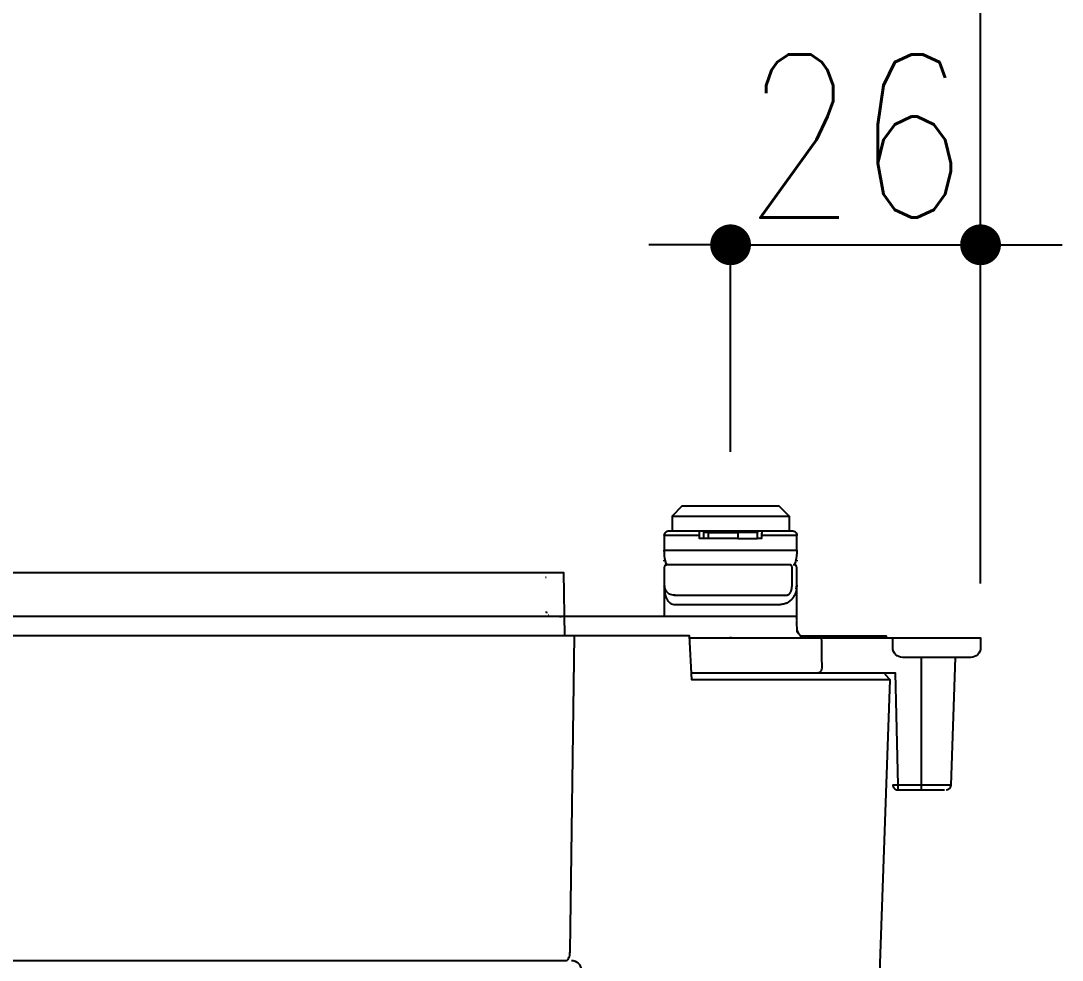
# Model space of a CAD drawing. Header units: millimetres. Extents: x 14 to 828, y 15 to 581.
# Drawn here: x 211.87 to 231.01, y 381.59 to 398.86 of the extents above; entities that cross this region are included whole.
import ezdxf

# ---------------------------------------------------------------- set-up
doc = ezdxf.new("R2010")
doc.units = ezdxf.units.MM
doc.header["$LTSCALE"] = 0.2
doc.layers.get('Defpoints').update_dxf_attribs({"color": 5})
doc.layers.add('1_シンボル', color=2, linetype='Continuous')
doc.layers.add('1_寸法', color=7, linetype='Continuous')
doc.styles.add('Dim', font='simplex.shx', dxfattribs={"width": 0.8, "bigfont": 'extfont2.shx'})
doc.dimstyles.new('1-1', dxfattribs={"dimtxt": 3, "dimasz": 0.75, "dimexe": 0, "dimexo": 1, "dimgap": 0.5, "dimtad": 1, "dimdec": 0, "dimtxsty": 'Dim', "dimblk": 'DOT', "dimcen": 2.5, "dimadec": 0, "dimazin": 0, "dimtfac": 1, "dimtdec": 0, "dimtix": 1, "dimtmove": 2, "dimatfit": 3, "dimldrblk": '引出', "dimfxl": 1, "dimlwd": -1, "dimlwe": -1, "dimarcsym": 0})

# ---------------------------------------------------------------- blocks, each defined once
blk = doc.blocks.new('_Dot')
at = {"color": 0, "linetype": 'ByBlock', "lineweight": -2}
blk.add_line((-0.5, 0), (-1, 0), dxfattribs=at)
at = {"color": 0, "linetype": 'ByBlock', "const_width": 0.5}
blk.add_lwpolyline([(-0.25, 0, 1), (0.25, 0, 1)], format="xyb", close=True, dxfattribs=at)
blk = doc.blocks.new('*D18')
at = {"layer": '1_寸法', "color": 0, "transparency": 16777216}
for p, q in [((188.055, 387.549), (188.055, 400.142)), ((188.805, 400.142), (228.757, 400.142)), ((229.507, 388.517), (229.507, 400.142))]:
    blk.add_line(p, q, dxfattribs=at)
at = {"layer": 'Defpoints', "color": 0, "transparency": 16777216}
for p in [(229.507, 400.142), (229.507, 387.517), (188.055, 386.549)]:
    blk.add_point(p, dxfattribs=at)
at = {"layer": '1_寸法', "color": 0, "transparency": 16777216, "xscale": 0.75, "yscale": 0.75, "zscale": 0.75, "rotation": 180}
blk.add_blockref('_Dot', (188.055, 400.142), dxfattribs=at)
at = {"layer": '1_寸法', "color": 0, "transparency": 16777216, "xscale": 0.75, "yscale": 0.75, "zscale": 0.75}
blk.add_blockref('_Dot', (229.507, 400.142), dxfattribs=at)
at = {"layer": '1_寸法', "color": 0, "transparency": 16777216, "insert": (208.781, 402.142), "char_height": 3, "attachment_point": 5, "style": 'Dim'}
blk.add_mtext('220', dxfattribs=at)
blk = doc.blocks.new('引出')
at = {"color": 0, "linetype": 'ByBlock', "lineweight": -2}
for p, q in [((-3.864, 1.035), (0, 0)), ((0, 0), (-1, 0))]:
    blk.add_line(p, q, dxfattribs=at)
blk = doc.blocks.new('*D20')
at = {"layer": '1_寸法', "color": 0, "transparency": 16777216}
for p, q in [((224.163, 394.745), (223.413, 394.745)), ((224.913, 390.936), (224.913, 394.745)), ((224.913, 394.745), (229.507, 394.745)), ((229.507, 388.517), (229.507, 394.745)), ((230.257, 394.745), (231.007, 394.745))]:
    blk.add_line(p, q, dxfattribs=at)
at = {"layer": 'Defpoints', "color": 0, "transparency": 16777216}
for p in [(229.507, 394.745), (224.913, 389.936), (229.507, 387.517)]:
    blk.add_point(p, dxfattribs=at)
at = {"layer": '1_寸法', "color": 0, "transparency": 16777216, "xscale": 0.75, "yscale": 0.75, "zscale": 0.75}
blk.add_blockref('_Dot', (224.913, 394.745), dxfattribs=at)
at = {"layer": '1_寸法', "color": 0, "transparency": 16777216, "xscale": 0.75, "yscale": 0.75, "zscale": 0.75, "rotation": 180}
blk.add_blockref('_Dot', (229.507, 394.745), dxfattribs=at)
at = {"layer": '1_寸法', "color": 0, "transparency": 16777216, "insert": (227.21, 396.745), "char_height": 3, "attachment_point": 5, "style": 'Dim'}
blk.add_mtext('26', dxfattribs=at)
blk = doc.blocks.new('*D22')
at = {"layer": '1_寸法', "color": 0, "transparency": 16777216}
for p, q in [((187.863, 387.499), (172.133, 387.499)), ((172.133, 386.749), (172.133, 349.779)), ((226.362, 349.029), (172.133, 349.029))]:
    blk.add_line(p, q, dxfattribs=at)
at = {"layer": 'Defpoints', "color": 0, "transparency": 16777216}
for p in [(188.863, 387.499), (172.133, 349.029), (227.362, 349.029)]:
    blk.add_point(p, dxfattribs=at)
at = {"layer": '1_寸法', "color": 0, "transparency": 16777216, "xscale": 0.75, "yscale": 0.75, "zscale": 0.75}
for p, rotation in [((172.133, 387.499), 90), ((172.133, 349.029), 270)]:
    blk.add_blockref('_Dot', p, dxfattribs=dict(at, rotation=rotation))
at = {"layer": '1_寸法', "color": 0, "transparency": 16777216, "insert": (170.133, 368.264), "char_height": 3, "attachment_point": 5, "rotation": 90, "style": 'Dim'}
blk.add_mtext('223', dxfattribs=at)

msp = doc.modelspace()

# ---------------------------------------------------------------- linework, layer by layer
at = {"layer": '1_シンボル', "color": 7}
for points in [[(225.988, 389.757), (225.809, 389.936), (224.017, 389.936), (223.838, 389.757), (225.988, 389.757), (225.988, 389.488)], [(223.838, 389.757), (223.838, 389.488)], [(224.342, 389.398), (224.342, 389.415), (224.342, 389.431), (224.341, 389.446), (224.341, 389.46), (224.341, 389.479), (224.341, 389.488)], [(224.51, 389.344), (224.492, 389.344), (224.475, 389.344), (224.46, 389.344), (224.446, 389.344), (224.435, 389.344), (224.427, 389.344), (224.422, 389.344), (224.42, 389.344), (224.42, 389.488)], [(224.51, 389.452), (224.492, 389.452), (224.475, 389.452), (224.46, 389.452), (224.446, 389.452), (224.435, 389.452), (224.427, 389.452), (224.422, 389.452), (224.42, 389.452)], [(225.047, 389.344), (224.51, 389.344), (224.51, 389.452), (225.047, 389.452), (225.047, 389.344), (225.117, 389.344), (225.185, 389.344), (225.247, 389.344), (225.301, 389.344), (225.345, 389.344), (225.379, 389.344), (225.399, 389.344), (225.406, 389.344), (225.406, 389.452), (225.399, 389.452), (225.379, 389.452), (225.345, 389.452), (225.301, 389.452), (225.247, 389.452), (225.185, 389.452), (225.117, 389.452), (225.047, 389.452)], [(225.406, 389.488), (225.406, 389.452)], [(225.485, 389.488), (225.485, 389.479), (225.485, 389.46), (225.485, 389.446), (225.484, 389.431), (225.484, 389.415), (225.484, 389.398)], [(224.42, 389.344), (224.343, 389.344), (224.342, 389.398), (223.694, 389.398), (223.694, 389.129), (223.694, 389.043)], [(223.694, 389.129), (226.105, 389.129), (226.132, 389.129), (226.132, 389.398), (225.484, 389.398), (225.483, 389.344), (225.406, 389.344)], [(223.748, 388.861), (223.729, 388.884), (223.706, 388.974), (223.7, 389.024), (223.696, 389.073), (223.694, 389.129)], [(226.132, 389.129), (226.13, 389.078), (226.127, 389.027), (226.12, 388.975), (226.107, 388.914), (226.095, 388.882), (226.092, 388.875), (226.092, 388.874), (226.091, 388.872), (226.091, 388.871), (226.09, 388.87), (226.089, 388.869), (226.089, 388.868), (226.088, 388.867), (226.087, 388.866), (226.086, 388.865), (226.085, 388.864), (226.084, 388.863), (226.083, 388.862), (226.082, 388.862), (226.08, 388.861), (226.079, 388.861), (226.078, 388.861)], [(223.694, 388.93), (223.694, 388.943)], [(226.132, 388.944), (226.132, 388.93)], [(194.538, 387.998), (194.519, 387.998), (194.514, 387.999), (194.512, 387.999), (194.524, 388.717), (221.84, 388.717), (221.86, 387.552)], [(223.874, 388.319), (223.874, 388.305), (225.45, 388.305), (225.952, 388.305), (225.987, 388.319), (225.991, 388.322), (225.994, 388.325), (225.998, 388.329), (226.001, 388.333), (226.004, 388.337), (226.007, 388.341), (226.009, 388.345), (226.012, 388.349), (226.014, 388.354), (226.017, 388.358), (226.019, 388.363), (226.021, 388.367), (226.023, 388.372), (226.025, 388.376), (226.026, 388.381), (226.028, 388.386), (226.03, 388.391), (226.031, 388.395), (226.032, 388.4), (226.034, 388.405), (226.035, 388.41), (226.036, 388.415), (226.037, 388.42), (226.037, 388.425), (226.038, 388.43), (226.039, 388.434), (226.039, 388.439), (226.04, 388.444), (226.04, 388.449), (226.041, 388.454), (226.041, 388.459), (226.042, 388.464), (226.042, 388.469), (226.042, 388.474), (226.043, 388.479), (226.043, 388.484), (226.043, 388.807), (226.042, 388.817), (226.041, 388.827), (226.038, 388.837), (226.035, 388.845), (226.031, 388.851), (226.026, 388.856), (226.021, 388.859), (226.016, 388.861), (223.874, 388.861), (223.826, 388.861), (223.748, 388.861), (223.728, 388.856), (223.71, 388.845), (223.699, 388.827), (223.694, 388.807), (223.694, 388.484), (223.695, 388.478), (223.696, 388.473), (223.697, 388.467), (223.697, 388.461), (223.698, 388.455), (223.699, 388.449), (223.7, 388.444), (223.701, 388.438), (223.703, 388.432), (223.704, 388.427), (223.706, 388.421), (223.708, 388.415), (223.71, 388.41), (223.713, 388.405), (223.715, 388.399), (223.718, 388.394), (223.721, 388.389), (223.725, 388.384), (223.728, 388.38), (223.731, 388.375), (223.735, 388.37), (223.739, 388.366), (223.743, 388.362), (223.747, 388.357), (223.751, 388.353), (223.756, 388.349), (223.76, 388.346), (223.765, 388.342), (223.769, 388.338), (223.774, 388.335), (223.779, 388.332), (223.784, 388.329), (223.789, 388.326), (223.794, 388.323), (223.8, 388.321), (223.805, 388.319), (223.874, 388.305)], [(223.71, 388.853), (223.719, 388.86), (223.729, 388.865), (223.739, 388.868)], [(226.132, 388.807), (226.127, 388.827), (226.116, 388.845), (226.098, 388.856), (226.078, 388.861), (226.074, 388.861), (226.061, 388.861)], [(226.085, 388.868), (226.087, 388.868), (226.097, 388.865), (226.107, 388.86), (226.116, 388.853)], [(226.132, 387.838), (226.132, 388.807)], [(221.521, 388.629), (221.514, 388.63)], [(223.694, 388.484), (223.695, 388.305)], [(223.694, 388.305), (223.694, 387.911)], [(226.118, 388.416), (226.132, 388.484), (226.116, 388.374), (226.115, 388.368), (226.113, 388.362), (226.111, 388.356), (226.109, 388.35), (226.107, 388.344), (226.105, 388.338), (226.102, 388.332), (226.1, 388.327), (226.097, 388.321), (226.095, 388.315), (226.092, 388.309), (226.089, 388.304), (226.086, 388.298), (226.083, 388.293), (226.08, 388.287), (226.077, 388.282), (226.074, 388.276), (226.07, 388.271), (226.067, 388.266), (226.063, 388.26), (226.059, 388.255), (226.056, 388.25), (226.052, 388.245), (226.048, 388.24), (226.044, 388.235), (226.04, 388.231), (225.996, 388.189), (225.949, 388.158), (225.941, 388.155), (225.933, 388.151), (225.925, 388.148), (225.917, 388.146), (225.909, 388.143), (225.901, 388.141), (225.893, 388.139), (225.885, 388.137), (225.877, 388.136), (225.869, 388.134), (225.86, 388.132), (225.852, 388.131), (225.844, 388.13), (225.836, 388.128), (225.827, 388.127), (225.819, 388.126), (223.874, 388.126), (223.852, 388.128), (223.83, 388.137), (223.821, 388.142), (223.812, 388.148), (223.803, 388.155), (223.795, 388.162), (223.788, 388.169), (223.781, 388.178), (223.774, 388.186), (223.768, 388.195), (223.762, 388.204), (223.756, 388.213), (223.751, 388.222), (223.746, 388.232), (223.741, 388.242), (223.737, 388.252), (223.733, 388.262), (223.729, 388.272), (223.726, 388.282), (223.723, 388.292), (223.72, 388.303), (223.717, 388.313), (223.715, 388.324), (223.712, 388.334), (223.71, 388.345), (223.708, 388.356), (223.707, 388.366), (223.705, 388.377), (223.704, 388.388), (223.702, 388.398), (223.701, 388.409), (223.7, 388.42), (223.699, 388.43), (223.698, 388.441), (223.697, 388.452), (223.696, 388.463), (223.695, 388.473)], [(225.952, 388.305), (225.901, 388.291)], [(221.536, 387.974), (221.535, 387.976), (221.534, 387.977), (221.534, 387.979), (221.534, 387.98), (221.533, 387.982), (221.533, 387.983), (221.533, 387.985), (221.532, 387.986), (221.532, 387.988), (221.532, 387.989), (221.532, 387.991), (221.532, 387.992), (221.532, 387.994), (221.532, 387.996), (221.532, 387.997), (221.532, 387.999)], [(221.564, 387.932), (221.561, 387.936)], [(226.132, 387.911), (192.947, 387.911), (192.94, 387.552)], [(221.766, 387.911), (221.8, 387.904)], [(221.856, 387.823), (221.849, 387.823)], [(223.252, 387.911), (223.252, 387.904)], [(226.13, 387.626), (226.137, 387.626), (226.133, 387.823), (226.126, 387.823)], [(223.999, 387.552), (224.017, 387.574)], [(224.913, 387.534), (224.913, 387.517)], [(226.203, 387.552), (227.776, 387.552)], [(228.42, 384.721), (228.42, 387.158)], [(228.965, 384.807), (229.047, 387.158)], [(224.194, 386.871), (227.937, 386.871), (227.985, 384.807), (227.985, 384.721), (228.742, 384.721), (228.801, 384.721), (228.844, 384.721)], [(227.845, 386.746), (227.759, 386.836)]]:
    msp.add_lwpolyline(points, dxfattribs=at)
for points in [[(223.694, 389.398, -0.414214), (223.784, 389.488), (226.042, 389.488, -0.414214), (226.132, 389.398)], [(223.132, 387.823, 0.008974), (223.132, 387.823)], [(221.988, 381.585, -0.404026), (222.167, 381.412), (222.175, 381.185, 0.404026), (222.354, 381.012), (222.355, 381.012), (222.418, 381.012), (227.472, 381.012, 0.404026), (227.651, 381.185), (227.845, 386.746), (224.201, 386.746), (224.159, 387.552), (189.338, 387.552), (189.54, 381.758, 0.404026), (189.719, 381.585), (221.889, 381.585, 0.221828), (221.923, 381.604, 0.073067), (221.942, 381.637, 0.046494), (221.956, 381.684, 0.050409), (221.964, 381.758), (222.047, 387.552)], [(226.136, 387.656, 0.350246), (226.311, 387.517)], [(226.137, 387.624, 0.004363), (226.137, 387.626)], [(227.775, 387.517, 0.000697), (227.776, 387.552)], [(224.16, 387.517), (229.507, 387.517), (229.507, 387.337, -0.414214), (229.328, 387.158), (228.073, 387.158, -0.414214), (227.894, 387.337), (227.894, 387.517)], [(226.5, 386.871), (226.533, 386.877), (226.535, 386.878), (226.537, 386.878), (226.539, 386.879), (226.541, 386.88), (226.543, 386.881), (226.545, 386.882), (226.546, 386.883), (226.548, 386.884), (226.55, 386.885), (226.552, 386.886), (226.554, 386.887), (226.555, 386.888), (226.557, 386.889), (226.559, 386.891), (226.561, 386.892), (226.562, 386.893), (226.583, 386.918), (226.593, 386.946), (226.594, 386.961, 0.001142), (226.587, 387.517)], [(227.76, 386.835, 0.000818), (227.76, 386.871)], [(228.875, 384.721, 0.404026), (228.965, 384.807), (227.985, 384.807, -0.018392), (227.9, 384.808), (227.899, 384.808), (227.895, 384.808), (227.896, 384.809), (227.903, 384.775), (227.904, 384.774), (227.905, 384.772), (227.908, 384.766), (227.923, 384.747), (227.924, 384.745), (227.926, 384.743), (227.928, 384.741), (227.93, 384.74), (227.933, 384.738), (227.935, 384.737), (227.937, 384.735), (227.939, 384.734), (227.941, 384.732), (227.944, 384.731), (227.946, 384.73), (227.949, 384.729), (227.951, 384.728), (227.953, 384.727), (227.956, 384.726), (227.959, 384.725), (227.961, 384.725), (227.964, 384.724), (227.966, 384.724), (227.969, 384.723), (227.972, 384.723), (227.974, 384.722), (227.977, 384.722), (227.979, 384.722), (227.982, 384.721), (227.985, 384.721)]]:
    msp.add_lwpolyline(points, format="xyb", dxfattribs=at)

# ---------------------------------------------------------------- dimensions: what is measured, and where the dimension line sits
at = {"layer": '1_寸法'}
for base, p1, text, picture, middle in [((229.507, 400.142), (188.055, 386.549), '220', '*D18', (208.781, 402.142)), ((229.507, 394.745), (224.913, 389.936), '26', '*D20', (227.21, 396.745))]:
    dim = msp.add_linear_dim(base=base, p1=p1, p2=(229.507, 387.517), text=text, dimstyle='1-1', dxfattribs=at)
    dim.commit()
    dim.dimension.update_dxf_attribs({"geometry": picture, "text_midpoint": middle})
dim = msp.add_linear_dim(base=(172.133, 349.029), p1=(188.863, 387.499), p2=(227.362, 349.029), angle=90, text='223', dimstyle='1-1', dxfattribs=at)
dim.commit()
dim.dimension.update_dxf_attribs({"geometry": '*D22', "text_midpoint": (170.133, 368.264)})

doc.saveas('drawing.dxf')
